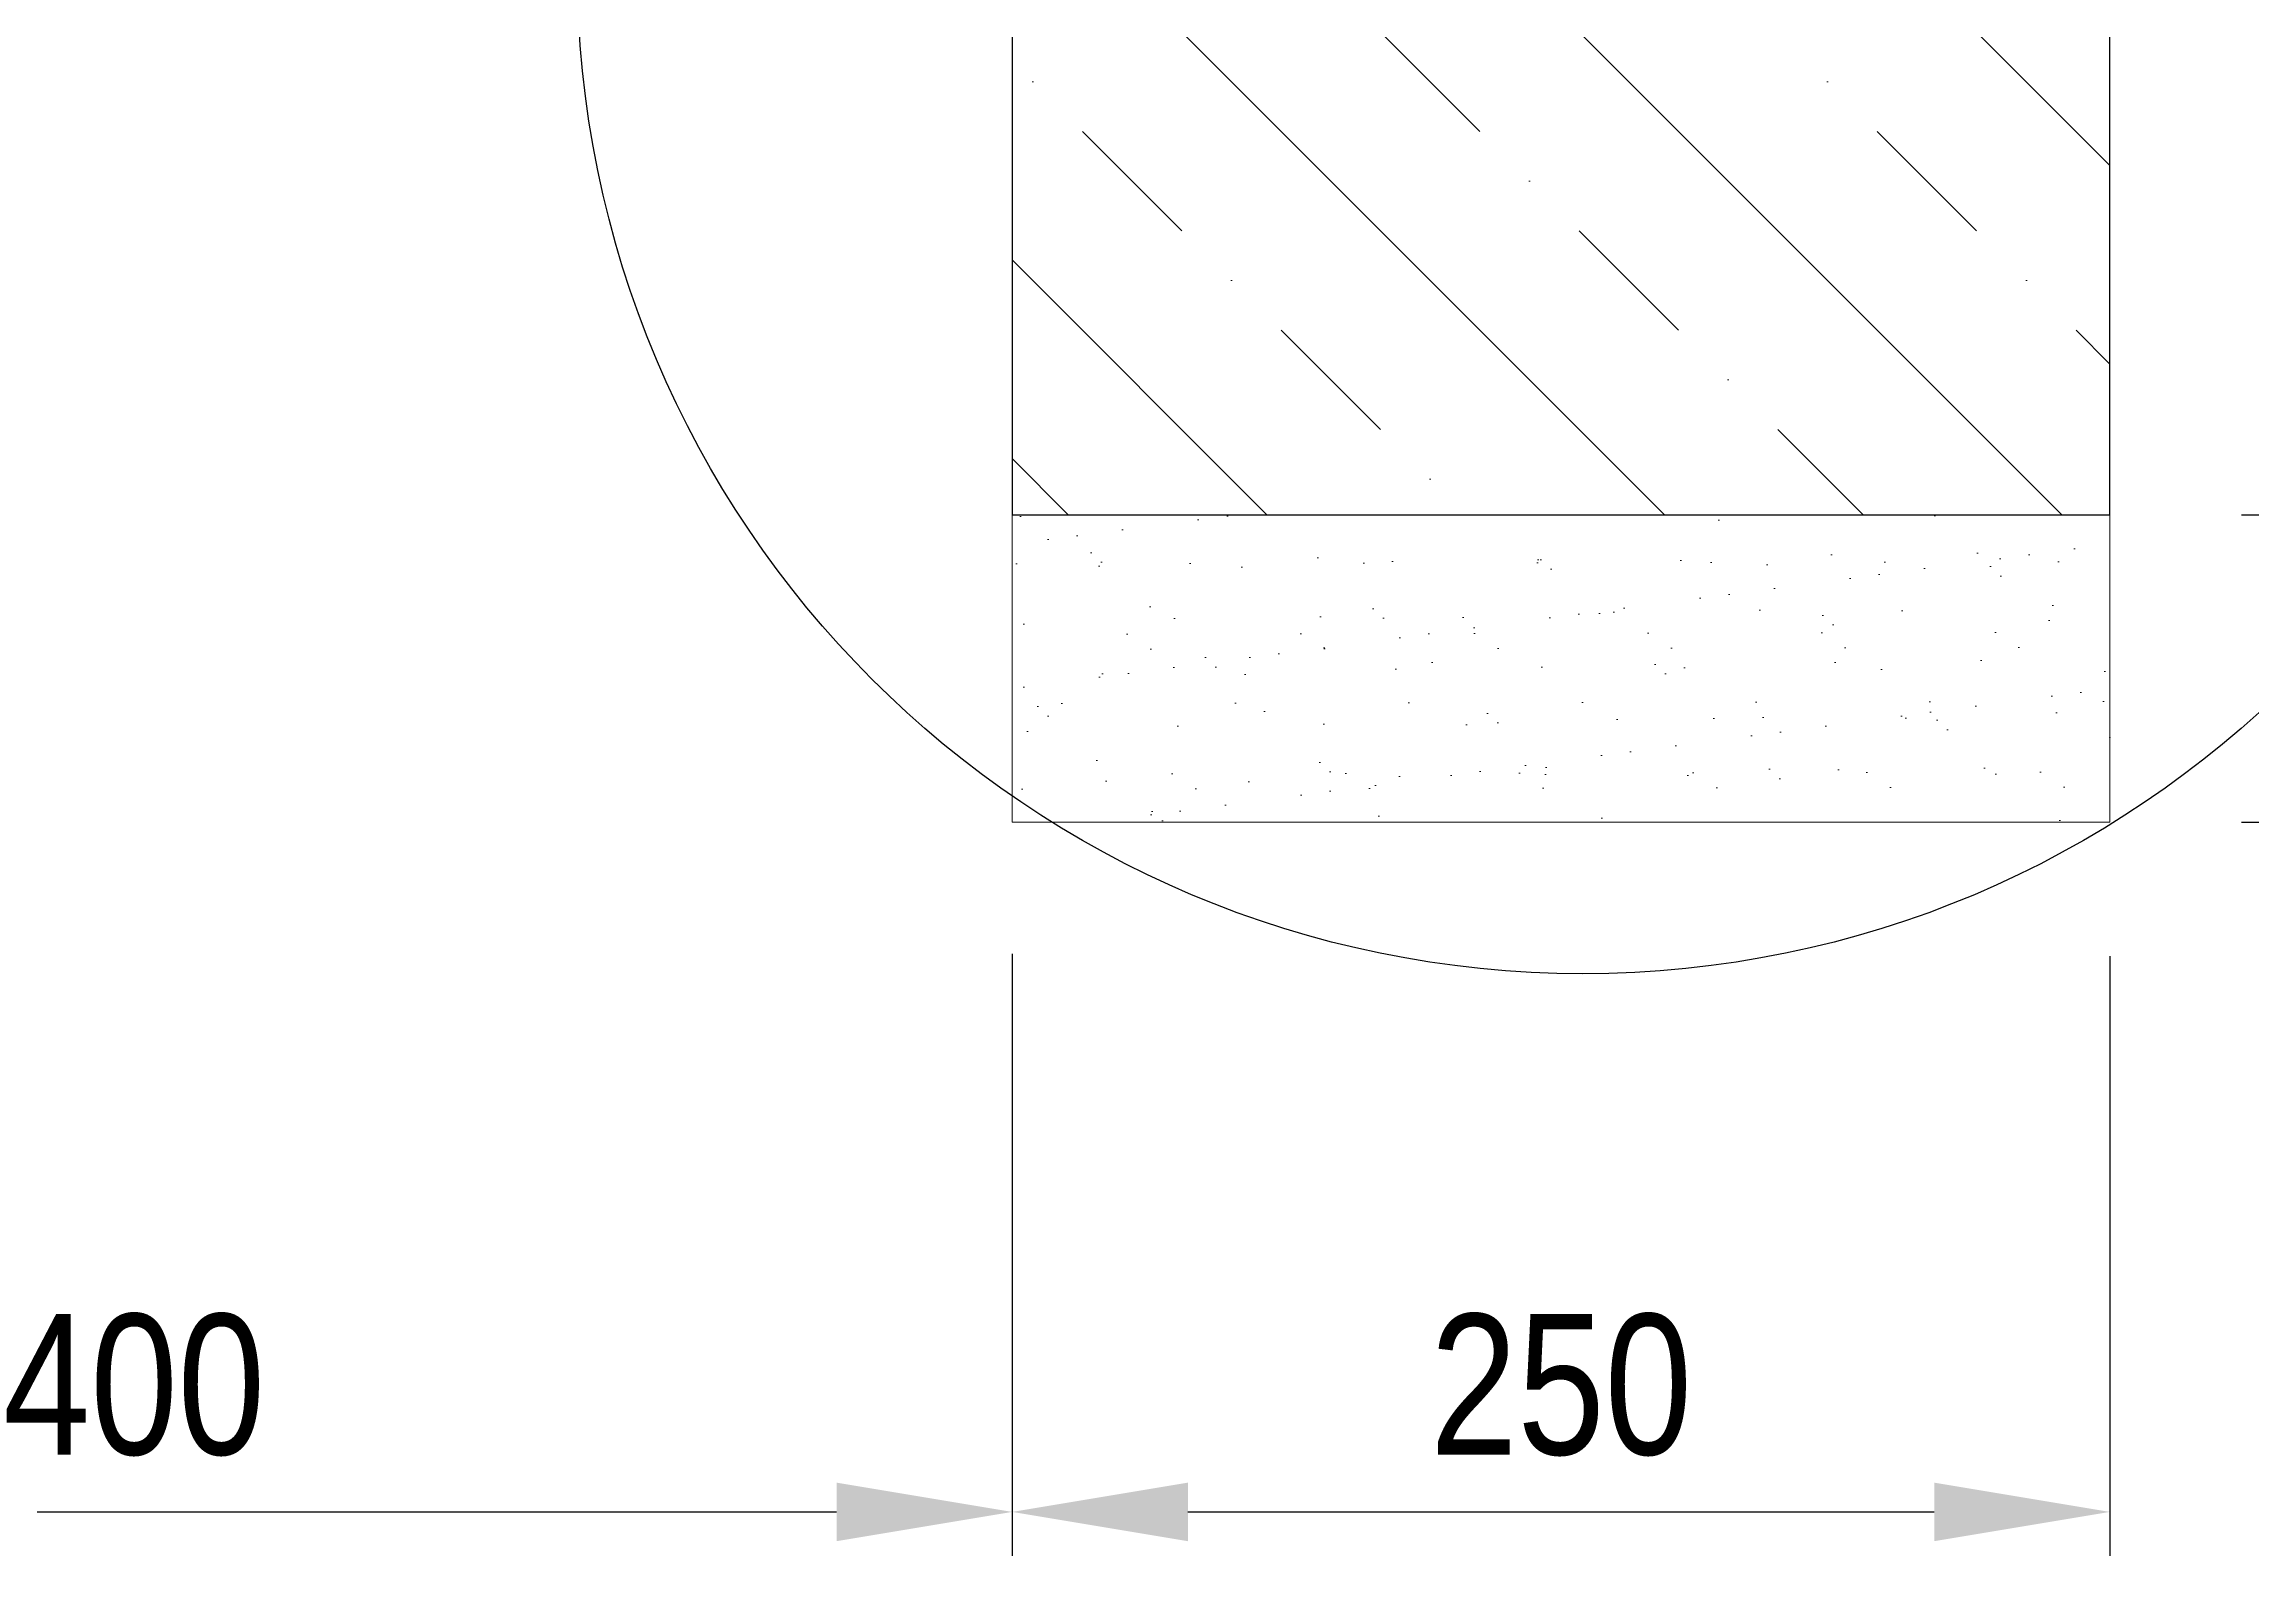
# Model space of a CAD drawing. Header units: millimetres. Extents: x 5064 to 11004, y 3085 to 7285.
# Drawn here: x 7748 to 8251, y 5074 to 5418 of the extents above; entities that cross this region are included whole.
import ezdxf

# ---------------------------------------------------------------- set-up
doc = ezdxf.new("R2010")
doc.units = ezdxf.units.MM
doc.header["$LTSCALE"] = 0.3
doc.layers.add('SRAFY', color=251, linetype='Continuous', lineweight=13)
doc.styles.add('SEACAD_Arial', font='arial.ttf', dxfattribs={"width": 0.8})
doc.dimstyles.new('ISO-25', dxfattribs={"dimtxt": 1.6, "dimasz": 2, "dimexe": 0.5, "dimexo": 1.5, "dimtad": 1, "dimdec": 0, "dimtxsty": 'SEACAD_Arial', "dimcen": 2, "dimadec": 0, "dimazin": 0, "dimtfac": 1, "dimtdec": 0, "dimtmove": 0, "dimatfit": 3, "dimfxl": 1, "dimarcsym": 0})

# ---------------------------------------------------------------- blocks, each defined once
blk = doc.blocks.new('*D136')
at = {"color": 0, "lineweight": -2, "transparency": 16777216}
for p, q in [((8248.74, 5560.87), (8434.69, 5560.87)), ((8424.69, 5520.87), (8424.69, 5350.88)), ((8248.72, 5310.88), (8434.69, 5310.88))]:
    blk.add_line(p, q, dxfattribs=at)
at = {"color": 0, "transparency": 16777216}
for points in [[(8418.03, 5520.87), (8431.36, 5520.87), (8424.69, 5560.87)], [(8418.03, 5350.88), (8431.36, 5350.88), (8424.69, 5310.88)]]:
    blk.add_solid(points, dxfattribs=at)
at = {"layer": 'Defpoints', "color": 0, "transparency": 16777216}
for p in [(8218.74, 5560.87), (8218.72, 5310.88), (8424.69, 5310.88)]:
    blk.add_point(p, dxfattribs=at)
at = {"color": 0, "transparency": 16777216, "insert": (8395.85, 5435.88), "char_height": 32, "attachment_point": 5, "rotation": 90, "style": 'SEACAD_Arial'}
blk.add_mtext('250', dxfattribs=at)
blk = doc.blocks.new('*D137')
at = {"color": 0, "lineweight": -2, "transparency": 16777216}
for p, q in [((8424.69, 5350.88), (8424.69, 5390.88)), ((8248.72, 5310.88), (8434.69, 5310.88)), ((8424.69, 5310.88), (8424.69, 5240.88)), ((8248.72, 5240.88), (8434.69, 5240.88)), ((8424.69, 5200.88), (8424.69, 5160.88))]:
    blk.add_line(p, q, dxfattribs=at)
at = {"color": 0, "transparency": 16777216}
for points in [[(8418.03, 5350.88), (8431.36, 5350.88), (8424.69, 5310.88)], [(8418.03, 5200.88), (8431.36, 5200.88), (8424.69, 5240.88)]]:
    blk.add_solid(points, dxfattribs=at)
at = {"layer": 'Defpoints', "color": 0, "transparency": 16777216}
for p in [(8218.72, 5310.88), (8218.72, 5240.88), (8424.69, 5240.88)]:
    blk.add_point(p, dxfattribs=at)
at = {"color": 0, "transparency": 16777216, "insert": (8395.85, 5275.88), "char_height": 32, "attachment_point": 5, "rotation": 90, "style": 'SEACAD_Arial'}
blk.add_mtext('70', dxfattribs=at)
blk = doc.blocks.new('*D142')
at = {"color": 0, "lineweight": -2, "transparency": 16777216}
for p, q in [((8218.72, 5210.34), (8218.72, 5073.82)), ((7968.74, 5160.1), (7968.74, 5073.82)), ((8008.74, 5083.82), (8178.72, 5083.82))]:
    blk.add_line(p, q, dxfattribs=at)
at = {"color": 0, "transparency": 16777216}
for points in [[(8008.74, 5090.48), (8008.74, 5077.15), (7968.74, 5083.82)], [(8178.72, 5090.48), (8178.72, 5077.15), (8218.72, 5083.82)]]:
    blk.add_solid(points, dxfattribs=at)
at = {"layer": 'Defpoints', "color": 0, "transparency": 16777216}
for p in [(8218.72, 5240.34), (7968.74, 5190.1), (8218.72, 5083.82)]:
    blk.add_point(p, dxfattribs=at)
at = {"color": 0, "transparency": 16777216, "insert": (8093.73, 5112.65), "char_height": 32, "attachment_point": 5, "style": 'SEACAD_Arial'}
blk.add_mtext('250', dxfattribs=at)
blk = doc.blocks.new('*D143')
at = {"color": 0, "lineweight": -2, "transparency": 16777216}
for p, q in [((7968.74, 5210.88), (7968.74, 5073.82)), ((7568.74, 5160.12), (7568.74, 5073.82)), ((7608.74, 5083.82), (7928.74, 5083.82))]:
    blk.add_line(p, q, dxfattribs=at)
at = {"color": 0, "transparency": 16777216}
for points in [[(7608.74, 5090.48), (7608.74, 5077.15), (7568.74, 5083.82)], [(7928.74, 5090.48), (7928.74, 5077.15), (7968.74, 5083.82)]]:
    blk.add_solid(points, dxfattribs=at)
at = {"layer": 'Defpoints', "color": 0, "transparency": 16777216}
for p in [(7968.74, 5240.88), (7568.74, 5190.12), (7968.74, 5083.82)]:
    blk.add_point(p, dxfattribs=at)
at = {"color": 0, "transparency": 16777216, "insert": (7768.74, 5112.65), "char_height": 32, "attachment_point": 5, "style": 'SEACAD_Arial'}
blk.add_mtext('400', dxfattribs=at)

msp = doc.modelspace()

# ---------------------------------------------------------------- hatches: boundary and pattern name
at = {"layer": 'SRAFY'}
h = msp.add_hatch(dxfattribs=at)
h.set_pattern_fill('BETON-PROSTY', color=256, scale=0.8, angle=90)
h.set_pattern_definition([(135, (-749.496, 782.12), (-45.25483, -45.25483), []), (135, (-749.496, 827.377), (-67.88225, -22.6274), [32, -16, 0, -16])])
h.paths.add_polyline_path([(8218.71, 5560.87), (7968.72, 5560.87), (7968.73, 5310.89), (8218.74, 5310.88)])
h = msp.add_hatch(dxfattribs=at)
h.set_pattern_fill('AR-SAND', color=256, scale=0.5)
h.set_pattern_definition([(37.5, (-153.832, 782.12), (-0.800016, 24.47066), [0, -19.304, 0, -21.59, 0, -20.6375]), (7.5, (-153.832, 782.12), (22.47616, 35.84126), [0, -10.414, 0, -17.399, 0, -6.6675]), (327.5, (-169.453, 782.12), (39.54962, 0.07186), [0, -6.35, 0, -22.86, 0, -29.845]), (317.5, (-169.453, 782.12), (38.17782, 11.14647), [0, -3.175, 0, -14.986, 0, -17.145])])
h.paths.add_polyline_path([(7968.72, 5310.88), (8218.73, 5310.91), (8218.73, 5240.88), (7968.74, 5240.87)])

# ---------------------------------------------------------------- linework, layer by layer
msp.add_lwpolyline([(7968.72, 5310.88), (8218.74, 5310.88), (8218.74, 5560.87), (7968.71, 5560.87)], close=True)
msp.add_circle((8098.71, 5435.38), 229.01)
at = {"color": 7, "linetype": 'Continuous'}
msp.add_circle((8218.73, 5260.11), 0.01, dxfattribs=at)
msp.add_circle((8218.73, 5260.11), 0.01, dxfattribs=at)
at = {"layer": 'SRAFY'}
for p, q in [((7968.74, 5310.88), (7968.74, 5240.88)), ((8218.72, 5310.88), (8218.72, 5240.88)), ((7968.74, 5240.88), (8218.72, 5240.88))]:
    msp.add_line(p, q, dxfattribs=at)

# ---------------------------------------------------------------- dimensions: what is measured, and where the dimension line sits
for base, p1, p2, override, picture, middle in [((8424.69, 5310.88), (8218.74, 5560.87), (8218.72, 5310.88), {"dimscale": 0}, '*D136', (8395.85, 5435.88)), ((8424.69, 5240.88), (8218.72, 5310.88), (8218.72, 5240.88), {"dimscale": 0, "dimtmove": 1}, '*D137', (8395.85, 5275.88))]:
    dim = msp.add_linear_dim(base=base, p1=p1, p2=p2, angle=90, dimstyle='ISO-25', override=override)
    dim.commit()
    dim.dimension.update_dxf_attribs({"geometry": picture, "text_midpoint": middle})
for base, p1, p2, picture, middle in [((7968.74, 5083.82), (7568.74, 5190.12), (7968.74, 5240.88), '*D143', (7768.74, 5112.65)), ((8218.72, 5083.82), (7968.74, 5190.1), (8218.72, 5240.34), '*D142', (8093.73, 5112.65))]:
    dim = msp.add_linear_dim(base=base, p1=p1, p2=p2, dimstyle='ISO-25', override={"dimscale": 0, "dimtix": 0, "dimtofl": 1, "dimtmove": 0, "dimatfit": 3})
    dim.commit()
    dim.dimension.update_dxf_attribs({"geometry": picture, "text_midpoint": middle})

doc.saveas('drawing.dxf')
